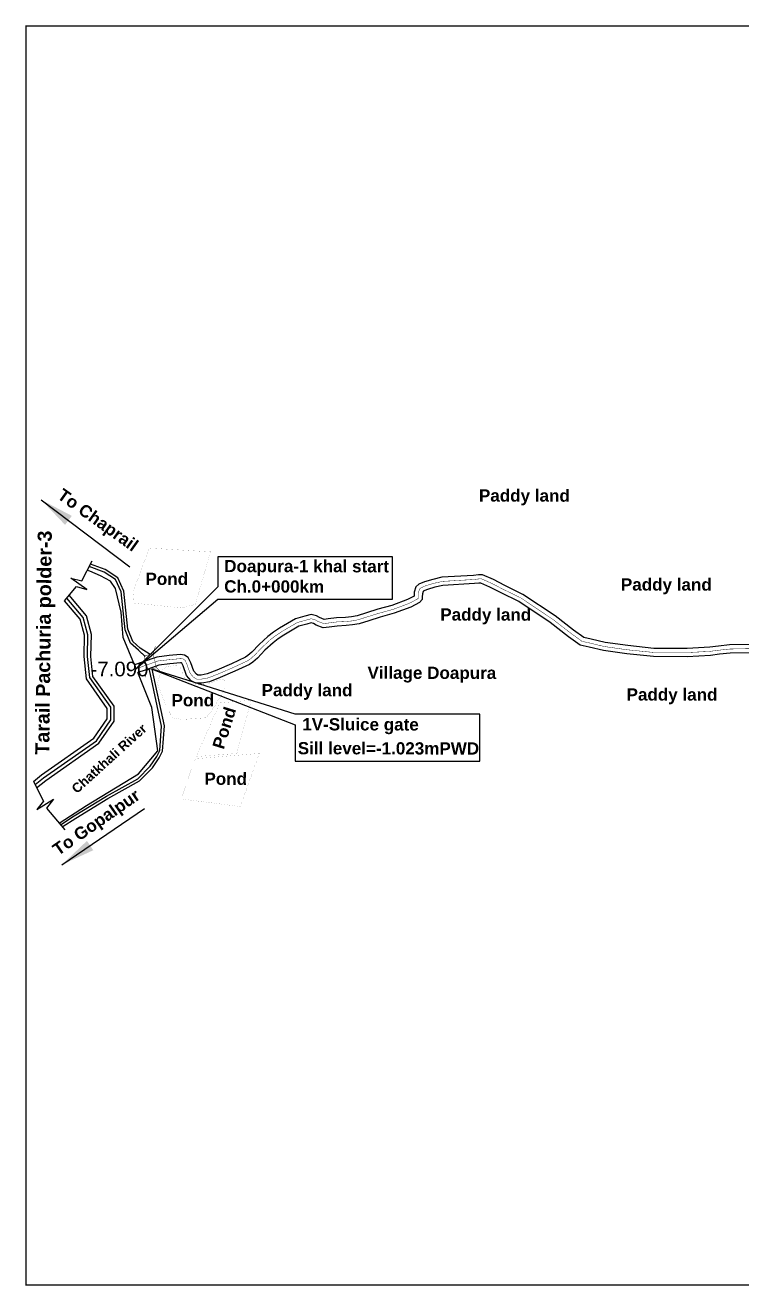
# Model space of a CAD drawing. Header units: millimetres. Extents: x 103 to 40042, y -107161 to -48.
# Drawn here: x 37464 to 38510, y -107161 to -105323 of the extents above; entities that cross this region are included whole.
import ezdxf

# ---------------------------------------------------------------- set-up
doc = ezdxf.new("R2010")
doc.units = ezdxf.units.MM
doc.header["$MEASUREMENT"] = 0
doc.linetypes.add('CENTERX2', pattern=[4, 2.5, -0.5, 0.5, -0.5])
doc.linetypes.add('PHANTOM2', pattern=[1.25, 0.625, -0.125, 0.125, -0.125, 0.125, -0.125])
for name, color, linetype in [('boundary', 7, 'Continuous'), ('Earthen Emb', 42, 'Continuous'), ('Khal', 4, 'Continuous'), ('TEXT', 5, 'Continuous')]:
    doc.layers.add(name, color=color, linetype=linetype)
for name, color, linetype, lineweight in [('Existing Str', 7, 'PHANTOM2', 35), ('FRAM', 7, 'Continuous', 50), ('Pond or Ditch', 7, 'Continuous', 9)]:
    doc.layers.add(name, color=color, linetype=linetype, lineweight=lineweight)
doc.styles.add('AR', font='arial.ttf', dxfattribs={"height": 450})
doc.styles.get("Standard").update_dxf_attribs({"font": 'arial.ttf'})
doc.styles.add('sum', font='arialbd.ttf')
doc.dimstyles.get("Standard").update_dxf_attribs({"dimtxt": 0.18, "dimasz": 0.18, "dimexe": 0.18, "dimexo": 0.0625, "dimgap": 0.09, "dimtad": 0, "dimtih": 1, "dimtoh": 1, "dimdec": 4, "dimzin": 0, "dimdsep": 46, "dimtxsty": 'Standard', "dimblk": 'DATUMBLANK', "dimcen": 0.09, "dimadec": 0, "dimazin": 0, "dimtfac": 1, "dimtdec": 4, "dimtofl": 0, "dimtmove": 0, "dimatfit": 3, "dimfxl": 1, "dimtolj": 1, "dimtzin": 0, "dimarcsym": 0})

# ---------------------------------------------------------------- blocks, each defined once
blk = doc.blocks.new('A$C3E516E70')
at = {"layer": 'Existing Str', "linetype": 'Continuous', "const_width": 1.25}
for points in [[(0.3, 51.6), (19.6, 39.6), (61.5, 39.6), (80.8, 51.6)], [(19.6, 12.6), (19.6, 39.6)], [(61.5, 12.6), (61.5, 39.6)], [(0.3, 0.5), (19.6, 12.6), (61.5, 12.6), (80.8, 0.5)]]:
    blk.add_lwpolyline(points, dxfattribs=at)
blk = doc.blocks.new('_DatumBlank')
at = {"color": 0, "linetype": 'ByBlock', "lineweight": -2}
for p, q in [((0, 0.577), (-1, 0)), ((0, -0.577), (0, 0.577)), ((-1, 0), (0, -0.577))]:
    blk.add_line(p, q, dxfattribs=at)

msp = doc.modelspace()

# ---------------------------------------------------------------- linework, layer by layer
at = {"layer": 'boundary', "color": 0, "const_width": 2.35}
msp.add_lwpolyline([(37465.6, -105324), (40041.1, -105324), (40041.1, -107159.9), (37465.6, -107159.9), (37465.6, -105324)], dxfattribs=at)
at = {"layer": 'Earthen Emb', "lineweight": 30}
for points in [[(37639.5, -106243.5), (37629.5, -106234.1), (37618, -106223.8), (37610.4, -106204.5), (37604.2, -106149.1), (37596.2, -106131.2), (37579.5, -106120.3), (37557.8, -106112.1)], [(37646.8, -106240.7), (37632.2, -106231.2), (37621.4, -106221.5), (37614.3, -106203.5), (37608.1, -106148.1), (37599.4, -106128.5), (37581.3, -106116.7), (37559.7, -106108.6)], [(37478.7, -106430.3), (37491.3, -106420.2), (37568.2, -106366.2), (37589.1, -106336), (37589.2, -106317.5), (37558.5, -106274.2), (37555.4, -106243.4), (37556, -106211.7), (37549.1, -106186.6), (37525.1, -106158.1)], [(37476.4, -106425.8), (37488.3, -106416.2), (37564.6, -106362.6), (37584.1, -106334.4), (37584.2, -106319.1), (37553.7, -106276), (37550.4, -106243.6), (37551, -106212.3), (37544.5, -106189), (37521.9, -106162)], [(37515.9, -106488.7), (37536, -106475.6), (37583.1, -106447.2), (37628.7, -106421.7), (37646.8, -106403.1), (37656.3, -106389.1), (37661, -106380.3), (37663.4, -106345), (37645.6, -106262.7)], [(37518.5, -106491.8), (37538.1, -106479), (37585.2, -106450.6), (37631.1, -106424.9), (37649.9, -106405.7), (37659.7, -106391.2), (37664.9, -106381.4), (37667.5, -106344.7), (37649.5, -106261.9)]]:
    msp.add_lwpolyline(points, dxfattribs=at)
at = {"layer": 'Khal', "color": 4, "linetype": 'Continuous'}
for points in [[(37521.8, -106162.1), (37539.1, -106141.3), (37554.4, -106145.6), (37531.1, -106129.1), (37547, -106133.2), (37562.1, -106103.9)], [(37624, -106255.7), (37607.3, -106215.6), (37604.5, -106178.9), (37596.1, -106144.2), (37588.9, -106133.5), (37574.5, -106125.9), (37558.6, -106119.2), (37554.8, -106118)], [(37481.1, -106434.8), (37494.3, -106424.2), (37571.8, -106369.7), (37594.1, -106337.6), (37594.2, -106315.9), (37563.3, -106272.4), (37560.4, -106243.2), (37561, -106211.1), (37553.6, -106184.2), (37528.4, -106154.2)], [(37514.2, -106486.6), (37553.7, -106460.6), (37629.9, -106414.6), (37657.7, -106380.8), (37649.2, -106317.8), (37628.6, -106266.8)], [(37476.4, -106425.8), (37491.3, -106454.3), (37481.4, -106466.7), (37505.7, -106451.6), (37495.7, -106464.7), (37522.4, -106496.4)]]:
    msp.add_lwpolyline(points, dxfattribs=at)
at = {"layer": 'Khal', "color": 3, "linetype": 'Continuous'}
for points in [[(38523.3, -106225.9), (38492, -106226.5), (38475.7, -106228.2), (38463.2, -106230), (38430.2, -106231.7), (38381.6, -106231.5), (38343.5, -106227.6), (38310.5, -106223), (38290.1, -106218.1), (38279.2, -106215.7), (38264.4, -106204.9), (38237.4, -106184.1), (38190.6, -106152.8), (38164.4, -106140), (38147.4, -106131.3), (38131.7, -106124.3), (38125.7, -106124.3), (38118.7, -106125.1), (38072.2, -106127.9), (38059.2, -106130.9), (38047.2, -106134.4), (38038.7, -106138.1), (38034.5, -106141.7), (38032, -106149.7), (38031.7, -106155.4), (38022.1, -106160.5), (37999.1, -106169), (37978.7, -106174.6), (37962.3, -106179.7), (37948.8, -106183.9), (37940.4, -106185.6), (37931.9, -106186.4), (37918.4, -106187), (37906.3, -106188.6), (37900.6, -106189.3), (37893.9, -106186.7), (37889.5, -106184.3), (37881.8, -106182.1), (37872.2, -106184.7), (37858.8, -106188.3), (37835.5, -106202.1), (37826.7, -106207.9), (37818.4, -106214), (37805.8, -106225.8), (37794.9, -106237.3), (37789.4, -106242.1), (37785.7, -106244.5), (37765.4, -106254.1), (37744.2, -106263.1), (37729.9, -106268.8), (37720.9, -106270.4), (37716.3, -106270.4), (37714.1, -106269.2), (37710.3, -106264.8), (37706, -106252.7), (37702.4, -106244.9), (37696.8, -106241.3), (37691.2, -106240.4), (37674.3, -106242), (37656.5, -106244.2), (37635.2, -106251.8), (37624, -106255.7)], [(38522.1, -106237.9), (38492.8, -106238.5), (38477.2, -106240.2), (38464.3, -106241.9), (38430.4, -106243.7), (38381, -106243.5), (38342, -106239.5), (38308.3, -106234.8), (38287.3, -106229.8), (38274.2, -106226.9), (38257.2, -106214.5), (38230.4, -106193.9), (38184.6, -106163.2), (38159, -106150.7), (38142.2, -106142.1), (38129.2, -106136.3), (38126.4, -106136.3), (38119.8, -106137), (38073.9, -106139.8), (38062.2, -106142.5), (38051.3, -106145.7), (38045.2, -106148.3), (38044.9, -106148.5), (38043.9, -106151.9), (38043.6, -106156.3), (38043.4, -106160.4), (38039.9, -106164.6), (38027, -106171.5), (38002.8, -106180.4), (37982.1, -106186.1), (37965.9, -106191.2), (37951.7, -106195.6), (37942.1, -106197.4), (37932.7, -106198.4), (37919.4, -106199), (37907.8, -106200.5), (37899.1, -106201.6), (37888.7, -106197.6), (37884.9, -106195.4), (37881.7, -106194.5), (37875.3, -106196.3), (37863.5, -106199.4), (37841.9, -106212.3), (37833.6, -106217.7), (37826.1, -106223.3), (37814.2, -106234.4), (37803.2, -106245.9), (37796.6, -106251.7), (37791.5, -106255), (37770.3, -106265), (37748.8, -106274.2), (37733.2, -106280.4), (37721.9, -106282.4), (37713.2, -106282.4), (37706.4, -106278.7), (37699.8, -106271), (37694.9, -106257.2), (37693, -106253.1), (37692.4, -106252.8), (37690.8, -106252.5), (37675.6, -106253.9), (37659.3, -106255.9), (37639.2, -106263.1), (37628.6, -106266.8)]]:
    msp.add_lwpolyline(points, dxfattribs=at)
at = {"layer": 'Khal', "color": 7, "linetype": 'CENTERX2', "lineweight": 30, "ltscale": 5, "const_width": 0.618}
msp.add_lwpolyline([(38522.7, -106231.9), (38492.4, -106232.5), (38476.5, -106234.2), (38463.7, -106235.9), (38430.3, -106237.7), (38381.3, -106237.5), (38342.7, -106233.6), (38309.4, -106228.9), (38288.7, -106223.9), (38276.7, -106221.3), (38260.8, -106209.7), (38233.9, -106189), (38187.6, -106158), (38161.7, -106145.4), (38144.8, -106136.7), (38130.5, -106130.3), (38126, -106130.3), (38119.2, -106131.1), (38073.1, -106133.9), (38060.7, -106136.7), (38049.2, -106140), (38041.9, -106143.2), (38039.7, -106145.1), (38037.9, -106150.8), (38037.5, -106159.1), (38024.6, -106166), (38001, -106174.7), (37980.4, -106180.4), (37964.1, -106185.4), (37950.2, -106189.8), (37941.2, -106191.5), (37932.3, -106192.4), (37918.9, -106193), (37907, -106194.6), (37899.9, -106195.4), (37891.3, -106192.1), (37887.2, -106189.8), (37881.7, -106188.3), (37873.8, -106190.5), (37861.2, -106193.9), (37838.7, -106207.2), (37830.2, -106212.8), (37822.3, -106218.7), (37810, -106230.1), (37799, -106241.6), (37793, -106246.9), (37788.6, -106249.8), (37767.8, -106259.5), (37746.5, -106268.7), (37731.5, -106274.6), (37721.4, -106276.4), (37714.8, -106276.4), (37710.2, -106273.9), (37705, -106267.9), (37700.4, -106255), (37697.7, -106249), (37694.6, -106247), (37691, -106246.5), (37675, -106248), (37657.9, -106250), (37637.2, -106257.4), (37626, -106261.4)], dxfattribs=at)
at = {"layer": 'Pond or Ditch', "color": 4, "const_width": 0.0863}
for points in [[(37734.7, -106090.8), (37712.6, -106167.5), (37692.8, -106172.6), (37623.3, -106165.5), (37622.1, -106148.5), (37645.4, -106085.3), (37734.7, -106090.8)], [(37662.8, -106264), (37657.3, -106283.4), (37670, -106315.1), (37679.1, -106332.7), (37694.1, -106335.2), (37728.9, -106332.7), (37738, -106320), (37749.6, -106301.5), (37755.4, -106287.9), (37755.2, -106277.8), (37750.3, -106275.9), (37730.2, -106283.4), (37713.8, -106284.5), (37697.6, -106275.2), (37690.5, -106259.9), (37685.4, -106256.4), (37675.4, -106257.7), (37670.1, -106258.4), (37666.1, -106261.2), (37662.8, -106264)], [(37794.2, -106307.2), (37773.1, -106384.8), (37714, -106389.3), (37748.3, -106311.1), (37794.2, -106307.2)], [(37805.9, -106384.8), (37778.2, -106462.2), (37692.3, -106451.1), (37710.2, -106396.4), (37715.7, -106392.3), (37805.9, -106384.8)]]:
    msp.add_lwpolyline(points, dxfattribs=at)
at = {"layer": 'TEXT', "color": 7}
for points in [[(37745.3, -106141.9), (37626, -106261.4), (37745.3, -106159.9), (38000.3, -106159.9), (38000.3, -106097.9), (37745.3, -106097.9)], [(37858.5, -106343.1), (37858.5, -106396), (38127.5, -106396), (38127.5, -106327.5), (37858.5, -106327.5), (37649.5, -106261.9)]]:
    msp.add_lwpolyline(points, close=True, dxfattribs=at)

# ---------------------------------------------------------------- block references
at = {"layer": 'Khal', "lineweight": 25, "ltscale": 0.1, "xscale": 0.500000000002545, "yscale": 0.499999999996362, "zscale": 0.5, "rotation": 284.1309587796417}
msp.add_blockref('A$C3E516E70', (37629.3, -106234.7), dxfattribs=at)

# ---------------------------------------------------------------- texts
at = {"layer": 'FRAM', "linetype": 'Continuous', "lineweight": -3, "insert": (37559.7, -106251), "char_height": 21.32, "width": 397.532, "attachment_point": 1, "style": 'AR'}
msp.add_mtext('-7.090', dxfattribs=at)
at = {"layer": 'TEXT', "color": 7, "attachment_point": 1, "style": 'sum'}
for s, insert, char_height, width, rotation in [('To Chaprail ', (37520.2, -105997.3), 17.798, 344.528, 324.4518), ('Paddy land', (38126.4, -105999.7), 17.8, 344.528, 359.9073), ('Tarail Pachuria polder-3', (37478.9, -106386.5), 20.536, 397.532, 89.3336), ('Doapura-1 khal start\\PCh.0+000km', (37754.8, -106102.6), 17.798, 344.528, 359.9073), ('Pond', (37639.9, -106121.2), 17.8, 344.528, 359.9073), ('Paddy land', (38333.5, -106129.4), 17.8, 344.528, 359.9073), ('Paddy land', (38070, -106173.2), 17.8, 344.528, 359.9073), ('Village Doapura', (37963.8, -106258.1), 17.798, 344.528, 359.9073), ('Paddy land', (37809.3, -106283.4), 17.8, 344.528, 359.9073), ('Pond', (37677.9, -106298.2), 17.8, 344.528, 359.9073), ('Paddy land', (38341.8, -106289.8), 17.8, 344.528, 359.9073), ('Pond', (37737, -106374.5), 17.8, 344.528, 72.6876), ('1V-Sluice gate', (37868.7, -106333.3), 17.798, 344.528, 359.9073), ('Chatkhali River', (37530.6, -106433.9), 13.691, 265.021, 42.1565), ('Sill level=-1.023mPWD', (37862.1, -106368.2), 17.798, 344.528, 359.9073), ('Pond', (37725.9, -106412.7), 17.8, 344.528, 359.9073), ('To Gopalpur ', (37502.3, -106519.9), 17.798, 344.528, 34.8267)]:
    msp.add_mtext(s, dxfattribs=dict(at, insert=insert, char_height=char_height, width=width, rotation=rotation))

# ---------------------------------------------------------------- leaders
at = {"layer": 'TEXT', "color": 0, "lineweight": 25}
for points in [[(37487.6, -106014.8), (37617.2, -106112.6)], [(37517.8, -106547.2), (37638.5, -106465)]]:
    msp.add_leader(points, dimstyle='Standard', override={"dimscale": 0.5, "dimasz": 100, "dimgap": 0.09, "dimtad": 0}, dxfattribs=at)

doc.saveas('drawing.dxf')
